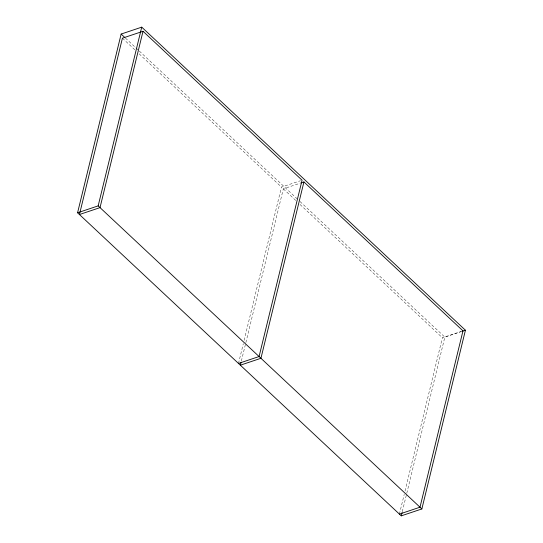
<?xml version="1.0" encoding="UTF-8"?>
<svg xmlns="http://www.w3.org/2000/svg" width="543" height="543" viewBox="0 0 543 543"><rect width="100%" height="100%" fill="white"/><g stroke="black" fill="none" stroke-linecap="round" stroke-linejoin="round"><path stroke-width="0.41" stroke-dasharray="2.71 2.04" d="M238.492 363.443L243.312 343.665M244.112 340.373L281.478 187.097L300.483 180.731M241.357 361.068L283.337 188.842L299.967 183.262M399.41 514.106L404.23 494.334M405.03 491.035L442.396 337.76L461.401 331.393M402.275 511.73L444.839 337.122L461.469 331.549M125.474 38.105L296.919 198.623M300.007 201.521L444.839 337.122M122.426 38.173L134.8 49.766M139.13 53.825L281.478 187.097M283.337 188.842L295.718 200.428M300.048 204.487L442.396 337.76"/><path stroke-width="0.81" d="M77.574 212.781L121.143 34.053L141.73 27.15L465.426 330.219L421.857 508.947L401.27 515.85L77.574 212.781L98.161 205.878L141.73 27.15M143.013 31.277L100.021 207.623L79.434 214.526L122.426 38.173L143.013 31.277L302.071 180.195L259.079 356.541L238.492 363.443M240.956 362.717L240.352 365.188L260.939 358.285L303.931 181.939L462.982 330.863L419.997 507.21L399.41 514.106M401.27 515.85L402.071 512.558M300.761 182.998L303.931 181.939M462.256 331.278L465.426 330.219M121.143 34.053L124.856 37.528M98.161 205.878L421.857 508.947"/></g></svg>
